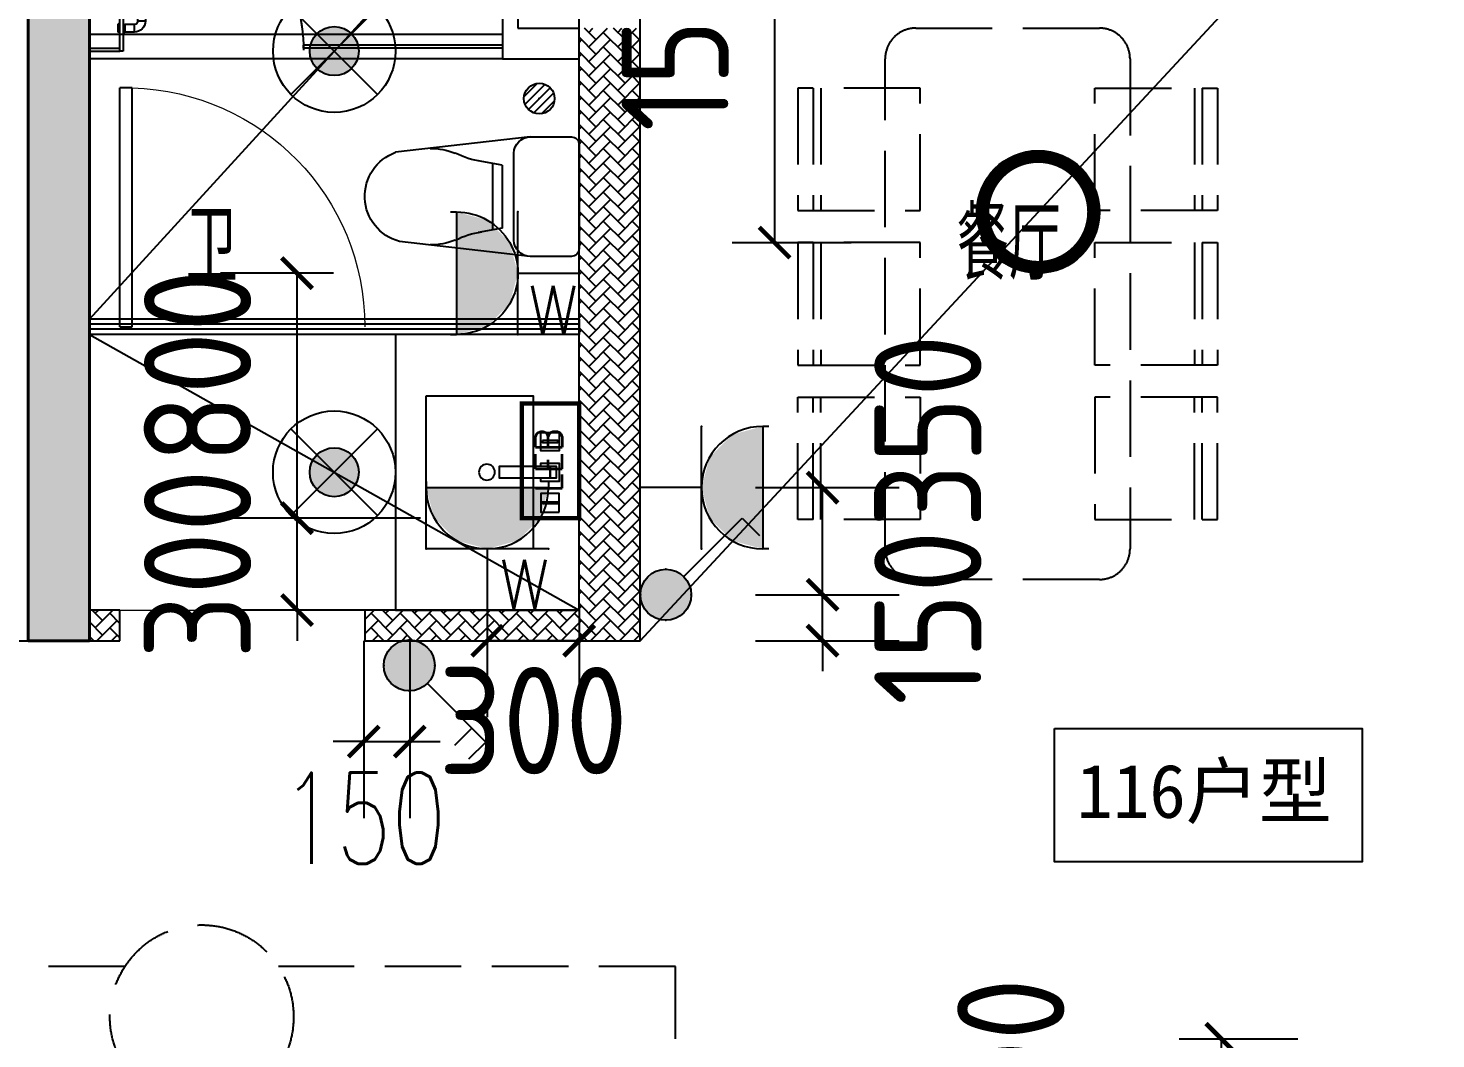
# Model space of a CAD drawing. Extents: x 3753737 to 4713801, y -857380 to 24339.
# Drawn here: x 4213713 to 4218312, y -704423 to -701123 of the extents above; entities that cross this region are included whole.
import ezdxf
from ezdxf.enums import TextEntityAlignment as Align

# ---------------------------------------------------------------- set-up
doc = ezdxf.new("R2010")
doc.units = 0
doc.header["$LTSCALE"] = 1000
doc.header["$MEASUREMENT"] = 0
doc.linetypes.add('A户型$0$DASH', pattern=[0.35, 0.25, -0.1])
doc.linetypes.add('DASH', pattern=[0.35, 0.25, -0.1])
doc.layers.get('0').update_dxf_attribs({"linetype": 'CONTINUOUS'})
doc.layers.get('Defpoints').update_dxf_attribs({"linetype": 'CONTINUOUS'})
for name, color, linetype in [('!!电气', 1, 'CONTINUOUS'), ('5fur', 175, 'CONTINUOUS'), ('CURTWALL', 4, 'CONTINUOUS'), ('EQUIP-插座', 3, 'CONTINUOUS'), ('EQUIP-照明', 3, 'CONTINUOUS'), ('IP-bath&kitchen-JOHNSON', 4, 'CONTINUOUS'), ('LVTRY', 252, 'CONTINUOUS'), ('P-bath&kitchen-JOHNSON', 4, 'CONTINUOUS'), ('TEL_TEXT', 7, 'CONTINUOUS'), ('WALL', 252, 'CONTINUOUS'), ('保温', 6, 'CONTINUOUS')]:
    doc.layers.add(name, color=color, linetype=linetype)
for name, color, linetype, lineweight in [('COLUMN', 252, 'CONTINUOUS', 40), ('EQUIP-消防', 3, 'CONTINUOUS', 20), ('PUB_HATCH', 8, 'CONTINUOUS', 9), ('PUB_TEXT', 7, 'CONTINUOUS', 20), ('WINDOW', 146, 'CONTINUOUS', 20)]:
    doc.layers.add(name, color=color, linetype=linetype, lineweight=lineweight)
doc.styles.add('_TCH_DIM_T3', font='SIMPLEX.shx', dxfattribs={"width": 0.705882, "bigfont": 'GBCBIG.shx'})
doc.styles.add('_TEL_DIM', font='SIMPLEX', dxfattribs={"width": 0.8, "height": 3.5, "bigfont": 'HZTXT'})
doc.styles.get("Standard").update_dxf_attribs({"font": 'gbenor.shx', "bigfont": 'gbcbig.shx'})
doc.styles.add('黑体', font='simhei.ttf')
doc.dimstyles.new('_TCH_ARCH&&100', dxfattribs={"dimtxt": 297.5, "dimasz": 100, "dimexe": 250, "dimexo": 300, "dimgap": 100, "dimtad": 1, "dimdec": 0, "dimzin": 0, "dimdsep": 46, "dimtxsty": '_TCH_DIM_T3', "dimblk": 'ARCHTICK', "dimcen": 0.09, "dimclrt": 7, "dimazin": 2, "dimtfac": 1, "dimtdec": 0, "dimtix": 1, "dimtmove": 2, "dimatfit": 3, "dimfxl": 1, "dimtolj": 1, "dimtzin": 0, "dimarcsym": 0})
doc.dimstyles.get("Standard").update_dxf_attribs({"dimscale": 100, "dimtxt": 3.5, "dimasz": 1, "dimexe": 2.5, "dimexo": 3, "dimgap": 1.5, "dimtad": 1, "dimdec": 0, "dimzin": 0, "dimdsep": 46, "dimtxsty": 'Standard', "dimblk": 'ARCHTICK', "dimcen": 0.09, "dimadec": 0, "dimazin": 0, "dimtfac": 1, "dimtdec": 0, "dimtix": 1, "dimtmove": 2, "dimatfit": 3, "dimfxl": 1, "dimtolj": 1, "dimtzin": 0, "dimarcsym": 0})
pattern_1 = [(45, (0, 0), (0, 47.4157523), [100.584, -33.528]), (135, (23.708, 23.708), (3e-15, 47.4157523), [100.584, -33.528])]

# ---------------------------------------------------------------- blocks, each defined once
blk = doc.blocks.new('$lvtry$00000171')
for p, q in [((-74.2, 10.6), (-10.6, 74.2)), ((-69.8, -27.4), (27.4, 69.8)), ((-53, -53), (53, 53)), ((-27.4, -69.8), (69.8, 27.4)), ((10.6, -74.2), (74.2, -10.6))]:
    blk.add_line(p, q)
blk.add_circle((0, 0), 75)
blk.add_point((0, 0))
blk = doc.blocks.new('DSGDFGF')
blk.add_hatch(color=252).paths.add_polyline_path([(677792.1, 343575.9), (677790.9, 343578.7), (677782.6, 343575.2), (677783.8, 343572.5)])
at = {"color": 252}
for p, q in [((677781, 343575.1), (677792.8, 343580)), ((677781.6, 343574.8), (677782.2, 343575)), ((677781.8, 343558.8), (677784, 343558.3)), ((677784, 343558.3), (677781.8, 343558.3)), ((677792.6, 343568.1), (677782.1, 343568.1)), ((677792.6, 343566.8), (677782.1, 343566.8)), ((677782.2, 343575), (677783.5, 343571.8)), ((677782.3, 343566.8), (677782.3, 343547.2)), ((677783.5, 343571.8), (677792.7, 343575.6)), ((677787.3, 343577.7), (677787.3, 343538.6)), ((677792.9, 343558.9), (677790.7, 343558.4)), ((677790.7, 343558.4), (677792.9, 343558.4)), ((677791.4, 343578.9), (677793.1, 343579.6)), ((677791.4, 343578.9), (677792.7, 343575.6)), ((677792.3, 343566.8), (677792.3, 343545.4)), ((676457.7, 342790), (676387, 342860.7)), ((676468.9, 342807.1), (676404.1, 342871.9)), ((676471.8, 342832.4), (676429.4, 342874.8)), ((677752.3, 342860.3), (677792.3, 342860.3)), ((677752.3, 342080.3), (677752.3, 342860.3)), ((677792.3, 342080.3), (677792.3, 342860.3)), ((676415.3, 342775.8), (676372.8, 342818.3)), ((676440.6, 342778.8), (676375.8, 342843.6)), ((676292.3, 342675.2), (676292.3, 342335.2)), ((676451.7, 342700.2), (676317.3, 342700.2)), ((676451.7, 342700.2), (676891.6, 342650.1)), ((676505, 342363.4), (676505, 342646.9)), ((676543.6, 342608.4), (676622.4, 342622)), ((676543.6, 342608.4), (676543.6, 342402)), ((676575.6, 342613.9), (676575.6, 342396.5)), ((676543.6, 342402), (676622.4, 342388.4)), ((676451.7, 342310.2), (676879.4, 342358.9)), ((676317.3, 342310.2), (676451.7, 342310.2)), ((677792.3, 342080.3), (677752.3, 342080.3))]:
    blk.add_line(p, q, dxfattribs=at)
for points in [[(676792.3, 341855.3), (676442.3, 341855.3), (676442.3, 341355.6), (676792.3, 341355.6)], [(676357.2, 341735.5), (676357.2, 341675.5), (676417.2, 341675.5), (676417.2, 341735.5)], [(676412.2, 341708.5), (676412.2, 341702.5), (676362.2, 341702.5), (676362.2, 341708.5)], [(676387.2, 341585.5), (676387.2, 341625.5), (676367.2, 341625.5), (676367.2, 341585.5)], [(676387.2, 341625.5), (676387.2, 341585.5), (676552.2, 341585.5), (676552.2, 341625.5)], [(676357.2, 341475.5), (676357.2, 341535.5), (676417.2, 341535.5), (676417.2, 341475.5)], [(676412.2, 341502.5), (676412.2, 341508.5), (676362.2, 341508.5), (676362.2, 341502.5)]]:
    blk.add_lwpolyline(points, close=True, dxfattribs=at)
blk.add_lwpolyline([(676417.2, 341625.5), (676417.2, 341635.5), (676357.2, 341635.5), (676357.2, 341575.5), (676417.2, 341575.5), (676417.2, 341585.5)], dxfattribs=at)
blk.add_circle((676593.5, 341605.5), 26, dxfattribs=at)
for centre, radius, start, end in [((677793.5, 343561.9), 13.5, 155.1524, 208.9779), ((677800.8, 343573.5), 20.5, 177.9915, 196.9003), ((677781.4, 343574.2), 1, 111.5266, 175.7652), ((677800.9, 343573.5), 19.5, 177.4658, 196.2484), ((677781.9, 343574.4), 0.5, 112.733, 178.0542), ((677796, 343562.2), 14.6, 161.8973, 193.7147), ((677782.1, 343555.6), 0.5, 208.9779, 24.2283), ((677791.2, 343559.6), 9.42, 188.0154, 204.2283), ((677781.4, 343560.5), 11.7, 335.4186, 349.5177), ((677792.5, 343555.5), 0.5, 155.4186, 330.1502), ((677816.4, 343571), 24, 160.7609, 187.0487), ((677781, 343562.3), 12.4, 343.9451, 21.3478), ((677793.2, 343578.9), 1.17, 340.0401, 112.533), ((677781.3, 343561.9), 13.4, 330.1502, 25.0815), ((677793.2, 343579.1), 0.5, 340.7609, 112.533), ((677813.7, 343571.4), 20.6, 160.0401, 190.8473), ((676317.3, 342675.2), 25, 90, 180), ((676451.7, 342646.9), 53.3, 0, 90), ((676566.3, 342910.4), 293.8, 278.5172, 296.4631), ((676779.2, 342438.8), 224.1, 90, 111.4798), ((676839.7, 342506.4), 152.8, 285.0773, 70.1181), ((676451.7, 342363.4), 53.3, 270, 0), ((676566.3, 342100), 293.8, 63.5369, 81.4828), ((676779.2, 342571.5), 224.1, 248.5202, 270), ((676317.3, 342335.2), 25, 180, 270)]:
    blk.add_arc(centre, radius, start, end, dxfattribs=at)
at = {"color": 252, "lineweight": 13}
blk.add_arc((677772.3, 342080.3), 780, 91.4693, 180, dxfattribs=at)
at = {"color": 252, "extrusion": (0, 0, -1)}
blk.add_ellipse((676422.3, 342825.3), major_axis=(-35.4, 35.4), ratio=1, start_param=5.497787, end_param=11.780972, dxfattribs=at)
at = {"color": 252}
blk.add_open_spline([(677782.3, 343547.2), (677783.2, 343546.4), (677785, 343544.8), (677788.2, 343548.5), (677790.8, 343546.6), (677792.3, 343545.4)], degree=3, knots=[0, 0, 0, 0, 3.066329, 6.218313, 11.124135, 11.124135, 11.124135, 11.124135], dxfattribs=at)
blk.add_point((676422.3, 342825.3), dxfattribs=at)
at = {"layer": 'CURTWALL', "color": 252}
for p, q in [((676292.3, 342105.3), (677892.3, 342105.3)), ((676292.3, 342105.3), (676292.3, 342055.3)), ((676292.3, 342088.7), (677892.3, 342088.7)), ((677892.3, 342105.3), (677892.3, 342055.3)), ((676292.3, 342072), (677892.3, 342072)), ((676292.3, 342055.3), (677892.3, 342055.3))]:
    blk.add_line(p, q, dxfattribs=at)
at = {"layer": 'IP-bath&kitchen-JOHNSON', "color": 252}
for p, q in [((676492.3, 343855.3), (676492.3, 343055)), ((676542.3, 343855.3), (676542.3, 342955)), ((676755.5, 343548.5), (676817.3, 343638)), ((676542.3, 343553.9), (676542.4, 343406.7)), ((676715.9, 343490.9), (676591.6, 343490.9)), ((676715.9, 343469.9), (676591.6, 343469.9)), ((676803.7, 343480.3), (676967, 343480.3)), ((676755.5, 343412.1), (676817.3, 343322.7)), ((676492.3, 343055), (676292.3, 343055)), ((676542.3, 343035), (677892.3, 343035)), ((676542.3, 343000), (677192.3, 343000)), ((677192.3, 342990), (677192.3, 343000)), ((676542.3, 342955), (676292.3, 342955)), ((676542.3, 342990), (677192.3, 342990)), ((676542.3, 342955), (677892.3, 342955)), ((677892.3, 342990), (677792.3, 342990)), ((677792.3, 342980), (677792.3, 342990)), ((677892.3, 342980), (677792.3, 342980))]:
    blk.add_line(p, q, dxfattribs=at)
blk.add_lwpolyline([(676542.3, 343553.9), (676558.1, 343553.9), (676558.1, 343406.7), (676542.4, 343406.7)], dxfattribs=at)
for points in [[(676573, 343506.6, 0.364142), (676558.1, 343518.1, 0.020495)], [(676591.6, 343490.9, -0.21439), (676573, 343506.6, -7.649644)], [(676591.8, 343469.9, 0.214893), (676573, 343454, 7.649644)], [(676573, 343454, -0.364142), (676558.1, 343442.6, -0.020495)]]:
    blk.add_lwpolyline(points, format="xyb", dxfattribs=at)
blk.add_arc((676715.9, 343480.4), 10.5, 270.0085, 90.0085, dxfattribs=at)
for centre, major_axis, ratio, start_param, end_param in [((676723.6, 343480.4), (0, 53.6), 0.987577, 1.76809, 7.656688), ((676721.1, 343480.4), (0, -51), 0.990052, -1.36297, 4.504563), ((676720.1, 343480.4), (0, -26.8), 0.994812, -1.167677, 4.309269), ((676707.1, 343492.9), (-1.43, 0), 0.85, 4.712389, 10.995574), ((676707.1, 343467.9), (-1.43, 0), 0.85, -1.570796, 4.712389), ((676731.5, 343492.9), (-1.43, 0), 0.85, 4.712389, 10.995574), ((676731.5, 343467.9), (-1.43, 0), 0.85, 4.712389, 10.995574)]:
    blk.add_ellipse(centre, major_axis=major_axis, ratio=ratio, start_param=start_param, end_param=end_param, dxfattribs=at)
at = {"layer": 'LVTRY', "color": 252}
for p, q in [((676292.3, 341155.3), (676292.3, 342055.3)), ((676292.3, 342055.3), (676892.3, 342055.3)), ((676892.3, 342055.3), (676892.3, 341155.3)), ((676892.3, 341155.3), (676292.3, 341155.3))]:
    blk.add_line(p, q, dxfattribs=at)
at = {"layer": 'P-bath&kitchen-JOHNSON', "color": 252}
for p, q in [((677792.3, 343566.8), (677782.3, 343566.8)), ((677782.3, 343566.8), (677782.3, 342980)), ((677792.3, 342980), (677792.3, 343566.8)), ((677745, 343529.5), (677745, 343504.1)), ((677776.6, 343529.5), (677745, 343529.5)), ((677776.6, 343504.1), (677745, 343504.1)), ((677782.2, 343542.4), (677788.6, 343542.4)), ((677782.2, 343512.4), (677782.2, 343542.4)), ((677782.2, 343512.4), (677788.6, 343512.4)), ((677785.1, 343542.4), (677787.4, 343540.1)), ((677785.1, 343523.3), (677785.1, 343542.4)), ((677785.1, 343531.5), (677785.1, 343512.4)), ((677785.1, 343512.4), (677787.4, 343514.7)), ((677787.4, 343524.9), (677787.4, 343540.1)), ((677787.4, 343524.9), (677787.4, 343514.7)), ((677788.6, 343542.4), (677790.3, 343540.6)), ((677788.6, 343540.1), (677788.6, 343542.4)), ((677788.6, 343514.7), (677788.6, 343512.4)), ((677788.6, 343512.4), (677790.3, 343514.1)), ((677790.3, 343540.1), (677790.3, 343540.6)), ((677790.3, 343514.7), (677790.3, 343514.1)), ((677798.5, 343529.5), (677853.2, 343529.5)), ((677798.5, 343504.1), (677853.2, 343504.1)), ((677803.9, 343542.4), (677806.8, 343542.4)), ((677803.9, 343542.4), (677803.9, 343512.4)), ((677803.9, 343512.4), (677806.8, 343512.4)), ((677806.8, 343542.4), (677809.1, 343540.1)), ((677806.8, 343542.4), (677806.8, 343524.9)), ((677806.8, 343512.4), (677806.8, 343529.8)), ((677806.8, 343512.4), (677809.1, 343514.7)), ((677809.1, 343514.7), (677809.1, 343540.1)), ((677830.2, 343504.1), (677830.2, 343529.5)), ((677709.2, 343493.7), (677709.2, 343078.1)), ((677709.2, 343493.7), (677734.6, 343493.7)), ((677734.6, 343493.7), (677734.6, 343078.1)), ((677709.2, 343078.1), (677734.6, 343078.1)), ((677744.9, 343042.3), (677744.9, 343067.7)), ((677744.9, 343067.7), (677776.6, 343067.7)), ((677778.9, 343070), (677776.6, 343067.7)), ((677776.6, 343067.7), (677776.6, 343042.3)), ((677778.9, 343070), (677778.9, 343040)), ((677781.8, 343070), (677778.9, 343070)), ((677781.8, 343070), (677781.8, 343040)), ((677793.3, 343070), (677796.2, 343070)), ((677793.3, 343040), (677793.3, 343070)), ((677796.2, 343040), (677796.2, 343070)), ((677796.2, 343070), (677797.9, 343068.3)), ((677797.9, 343041.8), (677797.9, 343068.3)), ((677744.9, 343042.3), (677776.6, 343042.3)), ((677778.9, 343040), (677776.6, 343042.3)), ((677781.8, 343040), (677778.9, 343040)), ((677793.3, 343040), (677796.2, 343040)), ((677782.3, 342980), (677792.3, 342980))]:
    blk.add_line(p, q, dxfattribs=at)
at = {"layer": 'P-bath&kitchen-JOHNSON', "color": 252, "linetype": 'DASH'}
blk.add_arc((677778.5, 342977.6), 586.2, 89.7967, 179.3922, dxfattribs=at)
at = {"layer": 'P-bath&kitchen-JOHNSON', "color": 252}
blk.add_arc((677844.7, 343516.8), 15.3, 304.053, 55.9616, dxfattribs=at)
for centre, major_axis, start_param, end_param in [((677745, 343493.7), (0, 10.4), 0, 1.570796), ((677744.9, 343078.1), (0, 35.7), 1.570796, 3.141593), ((677744.9, 343078.1), (0, 10.4), 1.570796, 3.141593)]:
    blk.add_ellipse(centre, major_axis=major_axis, ratio=1, start_param=start_param, end_param=end_param, dxfattribs=at)
at = {"layer": 'LVTRY', "color": 252, "xscale": -0.6666666667107826, "yscale": 0.6666666667107826}
blk.add_blockref('$lvtry$00000171', (676672.3, 343725.3), dxfattribs=at)
blk = doc.blocks.new('GFDGFSDFGD')
at = {"layer": 'PUB_HATCH'}
blk.add_hatch(color=256, dxfattribs=at).paths.add_polyline_path([(425766.6, 373023.7), (425216.6, 373023.7), (425216.6, 370023.7), (425416.6, 370023.7), (425416.6, 372823.7), (425766.6, 372823.7)])
at = {"layer": 'COLUMN', "color": 252}
for p, q in [((425216.6, 373023.7), (425216.6, 370023.7)), ((425416.6, 370023.7), (425416.6, 372823.7)), ((425216.6, 370023.7), (425416.6, 370023.7))]:
    blk.add_line(p, q, dxfattribs=at)
blk = doc.blocks.new('GDFGDGRD')
at = {"layer": '保温', "linetype": 'ByBlock', "ltscale": 10}
h = blk.add_hatch(dxfattribs=at)
h.set_pattern_fill('AR-HBONE', color=251, scale=55)
h.set_pattern_definition(pattern_1)
h.paths.add_polyline_path([(427216.6, 370023.7), (427216.6, 372023.7), (427016.6, 372023.7), (427016.6, 370023.7)])
h = blk.add_hatch(dxfattribs=at)
h.set_pattern_fill('AR-HBONE', color=251, scale=55)
h.set_pattern_definition(pattern_1)
h.paths.add_polyline_path([(425516.6, 370023.7), (425516.6, 370123.7), (425416.6, 370123.7), (425416.6, 370023.7)])
h = blk.add_hatch(dxfattribs=at)
h.set_pattern_fill('AR-HBONE', color=251, scale=55)
h.set_pattern_definition(pattern_1)
h.paths.add_polyline_path([(427016.6, 370023.7), (427016.6, 370123.7), (426316.6, 370123.7), (426316.6, 370023.7)])
blk = doc.blocks.new('FGDGDGRDGRRD')
at = {"layer": '5fur', "color": 252, "linetype": 'A户型$0$DASH'}
for p, q in [((426834.8, 369758.3), (427434.8, 369758.3)), ((426834.8, 369758.3), (427434.8, 369758.3)), ((426734.8, 368058.3), (426734.8, 369658.3)), ((426734.8, 368058.3), (426734.8, 369658.3)), ((427534.8, 369658.3), (427534.8, 368058.3)), ((427534.8, 369658.3), (427534.8, 368058.3)), ((426849.6, 369562.7), (426449.6, 369562.7)), ((426449.6, 369562.7), (426449.6, 369162.7)), ((426849.6, 369562.7), (426449.6, 369562.7)), ((426449.6, 369562.7), (426449.6, 369162.7)), ((426499.6, 369562.7), (426499.6, 369162.7)), ((426499.6, 369562.7), (426499.6, 369162.7)), ((426524.6, 369562.7), (426524.6, 369162.7)), ((426524.6, 369562.7), (426524.6, 369162.7)), ((426849.6, 369162.7), (426849.6, 369562.7)), ((426849.6, 369162.7), (426849.6, 369562.7)), ((427420, 369162.7), (427420, 369562.7)), ((427420, 369562.7), (427820, 369562.7)), ((427420, 369162.7), (427420, 369562.7)), ((427420, 369562.7), (427820, 369562.7)), ((427745, 369562.7), (427745, 369162.7)), ((427745, 369562.7), (427745, 369162.7)), ((427770, 369562.7), (427770, 369162.7)), ((427770, 369562.7), (427770, 369162.7)), ((427820, 369562.7), (427820, 369162.7)), ((427820, 369562.7), (427820, 369162.7)), ((426449.6, 369162.7), (426849.6, 369162.7)), ((426449.6, 369162.7), (426849.6, 369162.7)), ((427820, 369162.7), (427420, 369162.7)), ((427820, 369162.7), (427420, 369162.7)), ((426849.6, 369058.3), (426449.6, 369058.3)), ((426449.6, 369058.3), (426449.6, 368658.3)), ((426849.6, 369058.3), (426449.6, 369058.3)), ((426449.6, 369058.3), (426449.6, 368658.3)), ((426499.6, 369058.3), (426499.6, 368658.3)), ((426499.6, 369058.3), (426499.6, 368658.3)), ((426524.6, 369058.3), (426524.6, 368658.3)), ((426524.6, 369058.3), (426524.6, 368658.3)), ((426849.6, 368658.3), (426849.6, 369058.3)), ((426849.6, 368658.3), (426849.6, 369058.3)), ((427420, 368658.3), (427420, 369058.3)), ((427420, 369058.3), (427820, 369058.3)), ((427420, 368658.3), (427420, 369058.3)), ((427420, 369058.3), (427820, 369058.3)), ((427745, 369058.3), (427745, 368658.3)), ((427745, 369058.3), (427745, 368658.3)), ((427770, 369058.3), (427770, 368658.3)), ((427770, 369058.3), (427770, 368658.3)), ((427820, 369058.3), (427820, 368658.3)), ((427820, 369058.3), (427820, 368658.3)), ((426449.6, 368658.3), (426849.6, 368658.3)), ((426449.6, 368658.3), (426849.6, 368658.3)), ((427820, 368658.3), (427420, 368658.3)), ((427820, 368658.3), (427420, 368658.3)), ((426449.6, 368153.8), (426449.6, 368553.8)), ((426449.6, 368553.8), (426849.6, 368553.8)), ((426449.6, 368153.8), (426449.6, 368553.8)), ((426449.6, 368553.8), (426849.6, 368553.8)), ((426499.6, 368153.8), (426499.6, 368553.8)), ((426499.6, 368153.8), (426499.6, 368553.8)), ((426524.6, 368153.8), (426524.6, 368553.8)), ((426524.6, 368153.8), (426524.6, 368553.8)), ((426849.6, 368553.8), (426849.6, 368153.8)), ((426849.6, 368553.8), (426849.6, 368153.8)), ((427420, 368553.8), (427420, 368153.8)), ((427820, 368553.8), (427420, 368553.8)), ((427420, 368553.8), (427420, 368153.8)), ((427820, 368553.8), (427420, 368553.8)), ((427745, 368153.8), (427745, 368553.8)), ((427745, 368153.8), (427745, 368553.8)), ((427770, 368153.8), (427770, 368553.8)), ((427770, 368153.8), (427770, 368553.8)), ((427820, 368153.8), (427820, 368553.8)), ((427820, 368153.8), (427820, 368553.8)), ((426849.6, 368153.8), (426449.6, 368153.8)), ((426849.6, 368153.8), (426449.6, 368153.8)), ((427420, 368153.8), (427820, 368153.8)), ((427420, 368153.8), (427820, 368153.8)), ((427434.8, 367958.3), (426834.8, 367958.3)), ((427434.8, 367958.3), (426834.8, 367958.3)), ((424251.3, 366694.8), (423434.8, 366694.8)), ((426049.7, 366694.8), (424752.7, 366694.8)), ((426049.7, 366458.3), (426049.7, 366694.8))]:
    blk.add_line(p, q, dxfattribs=at)
blk.add_circle((424502, 366530.1), 300, dxfattribs=at)
for centre, start, end in [((426834.8, 369658.3), 90, 180), ((426834.8, 369658.3), 90, 180), ((427434.8, 369658.3), 0, 90), ((427434.8, 369658.3), 0, 90), ((426834.8, 368058.3), 180, 270), ((426834.8, 368058.3), 180, 270), ((427434.8, 368058.3), 270, 0), ((427434.8, 368058.3), 270, 0)]:
    blk.add_arc(centre, 100, start, end, dxfattribs=at)
blk = doc.blocks.new('A$C1C403CBE')
at = {"color": 252}
blk.add_lwpolyline([(7952.9, 5913.6), (8958.9, 5913.6), (8958.9, 5477.6), (7952.9, 5477.6)], close=True, dxfattribs=at)
at = {"layer": 'WALL', "color": 252}
for p, q in [((4800, 6300), (4800, 9000)), ((6400, 6300), (6400, 9000)), ((6600, 6200), (6600, 9000)), ((4900, 6300), (4800, 6300)), ((4900, 6200), (4900, 6300)), ((6400, 6300), (5700, 6300)), ((5700, 6300), (5700, 6200)), ((4550, 6200), (4700, 6200)), ((4700, 6200), (4900, 6200)), ((5700, 6200), (6600, 6200))]:
    blk.add_line(p, q, dxfattribs=at)
at = {"layer": 'WINDOW', "color": 252, "linetype": 'DASH'}
for p, q in [((4900, 6300), (4900, 6200)), ((5700, 6200), (5700, 6300))]:
    blk.add_line(p, q, dxfattribs=at)
at = {"layer": 'WINDOW', "color": 252}
blk.add_line((4900, 6300, 800), (5700, 6300, 800), dxfattribs=at)
at = {"color": 252}
for name in ['GFDGFSDFGD', 'GDFGDGRD']:
    blk.add_blockref(name, (-420616.6, -363823.7), dxfattribs=at)
blk.add_blockref('FGDGDGRDGRRD', (-419334.8, -361558.3))
at = {"color": 252, "xscale": -1}
blk.add_blockref('DSGDFGF', (682692.3, -334855.3), dxfattribs=at)
at = {"color": 252, "style": '黑体'}
blk.add_text('116户型', height=175, dxfattribs=at).set_placement((8025, 5621.5))
at = {"layer": 'PUB_TEXT', "color": 252}
for s, height, p in [('餐厅', 236.31, (7633.5, 7377.8)), ('卫', 236.3, (5114.9, 7368.8))]:
    blk.add_text(s, height=height, dxfattribs=at).set_placement(p)
blk = doc.blocks.new('$equip$00001149')
for p, q in [((-0.354, 0.354), (0.354, -0.354)), ((0.354, 0.354), (-0.354, -0.354))]:
    blk.add_line(p, q)
for radius in [0.5, 0.2]:
    blk.add_circle((0, 0), radius)
for points in [[(-0.1, 0.173), (0.1, 0.173), (-0.173, 0.1), (0.173, 0.1)], [(0, 0.2), (0, 0.2), (-0.1, 0.173), (0.1, 0.173)], [(-0.173, 0.1), (0.173, 0.1), (-0.2, 0), (0.2, 0)], [(-0.173, -0.1), (0.173, -0.1), (-0.2, 0), (0.2, 0)], [(-0.1, -0.173), (0.1, -0.173), (-0.173, -0.1), (0.173, -0.1)], [(0, -0.2), (0, -0.2), (-0.1, -0.173), (0.1, -0.173)]]:
    blk.add_solid(points)
at = {"flags": 9}
blk.add_attdef('A', (0, 0), '', height=0.00002, dxfattribs=at)
blk = doc.blocks.new('$equip$00001150')
at = {"const_width": 0.1}
blk.add_lwpolyline([(-0.45, 0, 1), (0.45, 0, 1)], format="xyb", close=True, dxfattribs=at)
blk.add_circle((0, 0), 0.5)
at = {"flags": 9}
blk.add_attdef('A', (0, 0), '', height=0.00002, dxfattribs=at)
blk = doc.blocks.new('_ArchTick')
at = {"color": 0, "linetype": 'ByBlock', "const_width": 0.15}
blk.add_lwpolyline([(-0.5, -0.5), (0.5, 0.5)], dxfattribs=at)
blk = doc.blocks.new('*D193')
at = {"layer": '!!电气', "color": 0, "lineweight": -2, "transparency": 16777216}
for p, q in [((4213413.5, -701522.9), (4212991.6, -701522.9)), ((4213241.6, -703022.9), (4213241.6, -701522.9)), ((4213413.5, -703022.9), (4212991.6, -703022.9))]:
    blk.add_line(p, q, dxfattribs=at)
at = {"layer": 'Defpoints', "color": 0, "transparency": 16777216}
for p in [(4213241.6, -701522.9), (4213713.5, -701522.9), (4213713.5, -703022.9)]:
    blk.add_point(p, dxfattribs=at)
at = {"layer": '!!电气', "color": 0, "lineweight": -2, "transparency": 16777216, "xscale": 100, "yscale": 100, "zscale": 100}
for p, rotation in [((4213241.6, -701522.9), 90), ((4213241.6, -703022.9), 270)]:
    blk.add_blockref('_ArchTick', p, dxfattribs=dict(at, rotation=rotation))
at = {"layer": '!!电气', "color": 0, "transparency": 16777216, "insert": (4212916.6, -702272.9), "char_height": 350, "attachment_point": 5, "rotation": 90}
blk.add_mtext('\\A1;1500', dxfattribs=at)
blk = doc.blocks.new('$equip$00001764')
for p, q in [((-0.5, 1.05), (-0.5, 1)), ((0.5, 1.05), (0.5, 1)), ((-0.5, 1), (0.5, 1)), ((0.5, 0.5), (-0.5, 0.5)), ((0, 0.5), (0, 0))]:
    blk.add_line(p, q)
blk.add_arc((0, 1), 0.5, 180, 0)
for p in [(-0.5, 0.5), (0.5, 0.5), (0, 0)]:
    blk.add_point(p)
for points in [[(0.433, 0.75), (-0.433, 0.75), (0.5, 1), (-0.5, 1)], [(0.25, 0.567), (-0.25, 0.567), (0.433, 0.75), (-0.433, 0.75)], [(0, 0.5), (0, 0.5), (0.25, 0.567), (-0.25, 0.567)]]:
    blk.add_solid(points)
at = {"color": 7, "style": '_TEL_DIM'}
blk.add_attdef('$TEXT$', text='', height=0.4, dxfattribs=at).set_placement((0.303, 0.211), align=Align.MIDDLE_CENTER)
at = {"color": 7, "style": '_TEL_DIM', "flags": 1}
blk.add_attdef('A', text='', height=0.00002, dxfattribs=at).set_placement((0, 0), align=Align.MIDDLE_CENTER)
blk = doc.blocks.new('*D194')
at = {"layer": '!!电气', "color": 0, "lineweight": -2, "transparency": 16777216}
for p, q in [((4215213.4, -702999.9), (4215213.4, -703372.9)), ((4215513.4, -702999.9), (4215513.4, -703372.9)), ((4215513.4, -703122.9), (4215213.4, -703122.9))]:
    blk.add_line(p, q, dxfattribs=at)
at = {"layer": 'Defpoints', "color": 0, "transparency": 16777216}
for p in [(4215213.4, -702699.9), (4215513.4, -702699.9), (4215213.4, -703122.9)]:
    blk.add_point(p, dxfattribs=at)
at = {"layer": '!!电气', "color": 0, "lineweight": -2, "transparency": 16777216, "xscale": 100, "yscale": 100, "zscale": 100, "rotation": 180}
blk.add_blockref('_ArchTick', (4215213.4, -703122.9), dxfattribs=at)
at = {"layer": '!!电气', "color": 0, "lineweight": -2, "transparency": 16777216, "xscale": 100, "yscale": 100, "zscale": 100}
blk.add_blockref('_ArchTick', (4215513.4, -703122.9), dxfattribs=at)
at = {"layer": '!!电气', "color": 0, "transparency": 16777216, "insert": (4215363.4, -703383.8), "char_height": 350, "attachment_point": 5}
blk.add_mtext('\\A1;300', dxfattribs=at)
blk = doc.blocks.new('$equip$00002389')
for p, q in [((-0.65, 0.65), (-0.65, 0)), ((0.65, 0.65), (-0.65, 0.65)), ((0.65, 0), (0.65, 0.65)), ((-0.65, 0), (0.65, 0))]:
    blk.add_line(p, q)
at = {"const_width": 0.05}
blk.add_lwpolyline([(-0.65, 0.65), (0.65, 0.65), (0.65, 0), (-0.65, 0), (-0.65, 0.65), (0.65, 0.65)], dxfattribs=at)
for p in [(0, 0.65), (-0.65, 0.325), (0.65, 0.325), (0, 0)]:
    blk.add_point(p)
at = {"color": 7, "style": '_TEL_DIM'}
blk.add_attdef('$TEXT$', text='', height=0.3, dxfattribs=at).set_placement((0.006, 0.343), align=Align.MIDDLE_CENTER)
at = {"color": 7, "style": '_TEL_DIM', "flags": 1}
blk.add_attdef('A', text='', height=0.00002, dxfattribs=at).set_placement((0, 0), align=Align.MIDDLE_CENTER)
blk = doc.blocks.new('*D195')
at = {"layer": '!!电气', "color": 0, "lineweight": -2, "transparency": 16777216}
for p, q in [((4214592, -702722.9), (4214592, -702622.9)), ((4214995.5, -702722.9), (4214342, -702722.9)), ((4214592, -703022.9), (4214592, -702722.9)), ((4214995.5, -703022.9), (4214342, -703022.9)), ((4214592, -703022.9), (4214592, -703122.9))]:
    blk.add_line(p, q, dxfattribs=at)
at = {"layer": 'Defpoints', "color": 0, "transparency": 16777216}
for p in [(4214592, -702722.9), (4215295.5, -702722.9), (4215295.5, -703022.9)]:
    blk.add_point(p, dxfattribs=at)
at = {"layer": '!!电气', "color": 0, "lineweight": -2, "transparency": 16777216, "xscale": 100, "yscale": 100, "zscale": 100}
for p, rotation in [((4214592, -702722.9), 270), ((4214592, -703022.9), 90)]:
    blk.add_blockref('_ArchTick', p, dxfattribs=dict(at, rotation=rotation))
at = {"layer": '!!电气', "color": 0, "transparency": 16777216, "insert": (4214267, -702872.9), "char_height": 350, "attachment_point": 5, "rotation": 90}
blk.add_mtext('\\A1;300', dxfattribs=at)
blk = doc.blocks.new('$equip$00001963')
for p, q in [((0.147, 0.356), (0.625, 0.833)), ((0.625, 0.833), (0.766, 0.692)), ((0.512, 0.72), (0.653, 0.579))]:
    blk.add_line(p, q)
blk.add_circle((0, 0.208), 0.208)
for p in [(0, 0.417), (-0.208, 0.208), (0.208, 0.208), (0, 0)]:
    blk.add_point(p)
for points in [[(-0.104, 0.389), (0.104, 0.389), (-0.18, 0.313), (0.18, 0.313)], [(0, 0.417), (0, 0.417), (-0.104, 0.389), (0.104, 0.389)], [(-0.18, 0.313), (0.18, 0.313), (-0.208, 0.208), (0.208, 0.208)], [(-0.18, 0.104), (0.18, 0.104), (-0.208, 0.208), (0.208, 0.208)], [(-0.104, 0.028), (0.104, 0.028), (-0.18, 0.104), (0.18, 0.104)], [(0, 0), (0, 0), (-0.104, 0.028), (0.104, 0.028)]]:
    blk.add_solid(points)
at = {"layer": 'TEL_TEXT', "style": '_TEL_DIM', "flags": 1}
blk.add_attdef('A', text='', height=0.00002, dxfattribs=at).set_placement((0, 0), align=Align.MIDDLE_CENTER)
blk = doc.blocks.new('*D203')
at = {"layer": '!!电气', "color": 0, "lineweight": -2, "transparency": 16777216}
for p, q in [((4217473.9, -704422.9), (4217861.8, -704422.9)), ((4217611.8, -704722.9), (4217611.8, -704422.9)), ((4217473.9, -704722.9), (4217861.8, -704722.9))]:
    blk.add_line(p, q, dxfattribs=at)
at = {"layer": 'Defpoints', "color": 0, "transparency": 16777216}
for p in [(4217173.9, -704422.9), (4217611.8, -704422.9), (4217173.9, -704722.9)]:
    blk.add_point(p, dxfattribs=at)
at = {"layer": '!!电气', "color": 0, "lineweight": -2, "transparency": 16777216, "xscale": 100, "yscale": 100, "zscale": 100}
for p, rotation in [((4217611.8, -704422.9), 90), ((4217611.8, -704722.9), 270)]:
    blk.add_blockref('_ArchTick', p, dxfattribs=dict(at, rotation=rotation))
at = {"layer": '!!电气', "color": 0, "transparency": 16777216, "insert": (4216923.9, -704533.4), "char_height": 350, "attachment_point": 5, "rotation": 90}
blk.add_mtext('\\A1;300', dxfattribs=at)
blk = doc.blocks.new('*D208')
at = {"layer": '!!电气', "color": 0, "lineweight": -2, "transparency": 16777216}
for p, q in [((4216308.8, -702972.9), (4216308.8, -702872.9)), ((4216090.2, -702972.9), (4216558.8, -702972.9)), ((4216308.8, -703122.9), (4216308.8, -702972.9)), ((4216090.2, -703122.9), (4216558.8, -703122.9)), ((4216308.8, -703122.9), (4216308.8, -703222.9))]:
    blk.add_line(p, q, dxfattribs=at)
at = {"layer": 'Defpoints', "color": 0, "transparency": 16777216}
for p in [(4215790.2, -702972.9), (4216308.8, -702972.9), (4215790.2, -703122.9)]:
    blk.add_point(p, dxfattribs=at)
at = {"layer": '!!电气', "color": 0, "lineweight": -2, "transparency": 16777216, "xscale": 100, "yscale": 100, "zscale": 100}
for p, rotation in [((4216308.8, -702972.9), 270), ((4216308.8, -703122.9), 90)]:
    blk.add_blockref('_ArchTick', p, dxfattribs=dict(at, rotation=rotation))
at = {"layer": '!!电气', "color": 0, "transparency": 16777216, "insert": (4216653, -703047.9), "char_height": 350, "attachment_point": 5, "rotation": 90}
blk.add_mtext('\\A1;150', dxfattribs=at)
blk = doc.blocks.new('$equip$00001962')
for p, q in [((0.147, 0.356), (0.625, 0.833)), ((0.625, 0.833), (0.766, 0.692))]:
    blk.add_line(p, q)
blk.add_circle((0, 0.208), 0.208)
for p in [(0, 0.417), (-0.208, 0.208), (0.208, 0.208), (0, 0)]:
    blk.add_point(p)
for points in [[(-0.104, 0.389), (0.104, 0.389), (-0.18, 0.313), (0.18, 0.313)], [(0, 0.417), (0, 0.417), (-0.104, 0.389), (0.104, 0.389)], [(-0.18, 0.313), (0.18, 0.313), (-0.208, 0.208), (0.208, 0.208)], [(-0.18, 0.104), (0.18, 0.104), (-0.208, 0.208), (0.208, 0.208)], [(-0.104, 0.028), (0.104, 0.028), (-0.18, 0.104), (0.18, 0.104)], [(0, 0), (0, 0), (-0.104, 0.028), (0.104, 0.028)]]:
    blk.add_solid(points)
at = {"layer": 'TEL_TEXT', "style": '_TEL_DIM', "flags": 1}
blk.add_attdef('A', text='', height=0.00002, dxfattribs=at).set_placement((0, 0), align=Align.MIDDLE_CENTER)
blk = doc.blocks.new('*D209')
at = {"layer": '!!电气', "color": 0, "lineweight": -2, "transparency": 16777216}
for p, q in [((4216013.5, -700322.9), (4216402, -700322.9)), ((4216152, -700322.9), (4216152, -701822.9)), ((4216013.5, -701822.9), (4216402, -701822.9))]:
    blk.add_line(p, q, dxfattribs=at)
at = {"layer": 'Defpoints', "color": 0, "transparency": 16777216}
for p in [(4215713.5, -700322.9), (4215713.5, -701822.9), (4216152, -701822.9)]:
    blk.add_point(p, dxfattribs=at)
at = {"layer": '!!电气', "color": 0, "lineweight": -2, "transparency": 16777216, "xscale": 100, "yscale": 100, "zscale": 100}
for p, rotation in [((4216152, -700322.9), 90), ((4216152, -701822.9), 270)]:
    blk.add_blockref('_ArchTick', p, dxfattribs=dict(at, rotation=rotation))
at = {"layer": '!!电气', "color": 0, "transparency": 16777216, "insert": (4215827, -701072.9), "char_height": 350, "attachment_point": 5, "rotation": 90}
blk.add_mtext('\\A1;1500', dxfattribs=at)
blk = doc.blocks.new('$equip$00001237')
for p, q in [((-0.5, 1.05), (-0.5, 1)), ((0.5, 1.05), (0.5, 1)), ((-0.5, 1), (0.5, 1)), ((0.5, 0.5), (-0.5, 0.5)), ((0, 0.5), (0, 0))]:
    blk.add_line(p, q)
blk.add_arc((0, 1), 0.5, 180, 0)
for p in [(0, 1), (-0.5, 0.5), (0.5, 0.5), (0, 0)]:
    blk.add_point(p)
for points in [[(0.433, 0.75), (-0.433, 0.75), (0.5, 1), (-0.5, 1)], [(0.25, 0.567), (-0.25, 0.567), (0.433, 0.75), (-0.433, 0.75)], [(0, 0.5), (0, 0.5), (0.25, 0.567), (-0.25, 0.567)]]:
    blk.add_solid(points)
at = {"flags": 9}
blk.add_attdef('A', (0, 0), '', height=0.00002, dxfattribs=at)
blk = doc.blocks.new('*D222')
at = {"layer": '!!电气', "color": 0, "lineweight": -2, "transparency": 16777216}
for p, q in [((4214711.3, -701922.9), (4214342, -701922.9)), ((4214592, -702722.9), (4214592, -701922.9)), ((4214407.8, -702722.9), (4214342, -702722.9))]:
    blk.add_line(p, q, dxfattribs=at)
at = {"layer": 'Defpoints', "color": 0, "transparency": 16777216}
for p in [(4214592, -701922.9), (4215011.3, -701922.9), (4214707.8, -702722.9)]:
    blk.add_point(p, dxfattribs=at)
at = {"layer": '!!电气', "color": 0, "lineweight": -2, "transparency": 16777216, "xscale": 100, "yscale": 100, "zscale": 100}
for p, rotation in [((4214592, -701922.9), 90), ((4214592, -702722.9), 270)]:
    blk.add_blockref('_ArchTick', p, dxfattribs=dict(at, rotation=rotation))
at = {"layer": '!!电气', "color": 0, "transparency": 16777216, "insert": (4214267, -702226.9), "char_height": 350, "attachment_point": 5, "rotation": 90}
blk.add_mtext('\\A1;800', dxfattribs=at)
blk = doc.blocks.new('*D254')
at = {"layer": '!!电气', "color": 0, "lineweight": -2, "transparency": 16777216}
for p, q in [((4216090.2, -702623.1), (4216558.8, -702623.1)), ((4216308.8, -702972.9), (4216308.8, -702623.1)), ((4216090.2, -702972.9), (4216558.8, -702972.9))]:
    blk.add_line(p, q, dxfattribs=at)
at = {"layer": 'Defpoints', "color": 0, "transparency": 16777216}
for p in [(4215790.2, -702623.1), (4216308.8, -702623.1), (4215790.2, -702972.9)]:
    blk.add_point(p, dxfattribs=at)
at = {"layer": '!!电气', "color": 0, "lineweight": -2, "transparency": 16777216, "xscale": 100, "yscale": 100, "zscale": 100}
for p, rotation in [((4216308.8, -702623.1), 90), ((4216308.8, -702972.9), 270)]:
    blk.add_blockref('_ArchTick', p, dxfattribs=dict(at, rotation=rotation))
at = {"layer": '!!电气', "color": 0, "transparency": 16777216, "insert": (4216653, -702438.3), "char_height": 350, "attachment_point": 5, "rotation": 90}
blk.add_mtext('\\A1;350', dxfattribs=at)
blk = doc.blocks.new('*D384')
at = {"layer": '!!电气', "color": 0, "lineweight": -2, "transparency": 16777216}
for p, q in [((4214809.9, -703122.9), (4214809.9, -703702.4)), ((4214959.9, -703122.9), (4214959.9, -703702.4)), ((4214809.9, -703452.4), (4214709.9, -703452.4)), ((4214809.9, -703452.4), (4214959.9, -703452.4)), ((4214959.9, -703452.4), (4215059.9, -703452.4))]:
    blk.add_line(p, q, dxfattribs=at)
at = {"layer": 'Defpoints', "color": 0, "transparency": 16777216}
for p in [(4214809.9, -702822.9), (4214959.9, -702822.9), (4214959.9, -703452.4)]:
    blk.add_point(p, dxfattribs=at)
at = {"layer": '!!电气', "color": 0, "lineweight": -2, "transparency": 16777216, "xscale": 100, "yscale": 100, "zscale": 100}
blk.add_blockref('_ArchTick', (4214809.9, -703452.4), dxfattribs=at)
at = {"layer": '!!电气', "color": 0, "lineweight": -2, "transparency": 16777216, "xscale": 100, "yscale": 100, "zscale": 100, "rotation": 180}
blk.add_blockref('_ArchTick', (4214959.9, -703452.4), dxfattribs=at)
at = {"layer": '!!电气', "color": 7, "transparency": 16777216, "insert": (4214809.9, -703702.4), "char_height": 297.5, "attachment_point": 5, "style": '_TCH_DIM_T3'}
blk.add_mtext('\\A1;150', dxfattribs=at)

msp = doc.modelspace()

# ---------------------------------------------------------------- linework, layer by layer
at = {"layer": '!!电气'}
for points in [[(4213913.5, -702072.9), (4215513.5, -700322.9)], [(4215713.4, -703122.9), (4218313.4, -700322.9)], [(4213913.5, -702122.9), (4215513.4, -703022.9)]]:
    msp.add_lwpolyline(points, dxfattribs=at)

# ---------------------------------------------------------------- block references
msp.add_blockref('A$C1C403CBE', (4209113.4, -709322.9), dxfattribs=at)
at = {"layer": 'EQUIP-插座', "color": 6}
ref = msp.add_blockref('$equip$00001764', (4215513.4, -701922.9), dxfattribs=dict(at, xscale=-400, yscale=400, zscale=400, rotation=90.00000000122533))
ref.add_attrib('$TEXT$', 'W', dxfattribs={"layer": '0', "color": 7, "height": 160, "style": '_TEL_DIM'}).set_placement((4215429, -702044.1), align=Align.MIDDLE_CENTER)
at = {"layer": 'EQUIP-插座', "color": 2, "xscale": 400, "yscale": 400, "zscale": 400, "rotation": 270}
msp.add_blockref('$equip$00001237', (4215713.4, -702623.1), dxfattribs=at)
at = {"layer": 'EQUIP-插座', "color": 2, "xscale": 400, "yscale": 400, "zscale": 400}
msp.add_blockref('$equip$00001764', (4215213.4, -703022.9), dxfattribs=at).add_auto_attribs({'$TEXT$': 'W'})
at = {"layer": 'EQUIP-消防', "color": 7, "xscale": 288, "yscale": 288, "zscale": 288, "rotation": 90}
msp.add_blockref('$equip$00002389', (4215513.4, -702535.7), dxfattribs=at).add_auto_attribs({'$TEXT$': 'LEB'})
at = {"layer": 'EQUIP-照明', "color": 2, "xscale": 400, "yscale": 400, "zscale": 400}
for name, p in [('$equip$00001149', (4214713.5, -701197.9)), ('$equip$00001150', (4217013.4, -701722.9)), ('$equip$00001149', (4214713.4, -702572.9)), ('$equip$00001962', (4215796.7, -703056.2))]:
    msp.add_blockref(name, p, dxfattribs=at)
at = {"layer": 'EQUIP-照明', "xscale": 400, "yscale": 400, "zscale": 400, "rotation": 270.0000000012968}
msp.add_blockref('$equip$00001963', (4214875.3, -703203.8), dxfattribs=at)

# ---------------------------------------------------------------- dimensions: what is measured, and where the dimension line sits
at = {"layer": '!!电气'}
for base, p1, p2, picture, middle in [((4216152, -701822.9), (4215713.5, -700322.9), (4215713.5, -701822.9), '*D209', (4215827, -701072.9)), ((4213241.6, -701522.9), (4213713.5, -703022.9), (4213713.5, -701522.9), '*D193', (4212916.6, -702272.9))]:
    dim = msp.add_linear_dim(base=base, p1=p1, p2=p2, angle=90, dimstyle='Standard', override={"dimzin": 8}, dxfattribs=at)
    dim.commit()
    dim.dimension.update_dxf_attribs({"geometry": picture, "text_midpoint": middle})
for base, p1, p2, picture, middle in [((4214592, -701922.9), (4214707.8, -702722.9), (4215011.3, -701922.9), '*D222', (4214267, -702226.9)), ((4216308.8, -702623.1), (4215790.2, -702972.9), (4215790.2, -702623.1), '*D254', (4216653, -702438.3)), ((4216308.8, -702972.9), (4215790.2, -703122.9), (4215790.2, -702972.9), '*D208', (4216653, -703047.9))]:
    dim = msp.add_linear_dim(base=base, p1=p1, p2=p2, angle=90, dimstyle='Standard', override={"dimzin": 8}, dxfattribs=at)
    dim.commit()
    dim.dimension.update_dxf_attribs({"geometry": picture, "text_midpoint": middle, "dimtype": 128})
at = {"layer": '!!电气', "color": 1}
dim = msp.add_linear_dim(base=(4214592, -702722.9), p1=(4215295.5, -703022.9), p2=(4215295.5, -702722.9), angle=90, dimstyle='Standard', override={"dimzin": 8}, dxfattribs=at)
dim.commit()
dim.dimension.update_dxf_attribs({"geometry": '*D195', "text_midpoint": (4214267, -702872.9)})
dim = msp.add_linear_dim(base=(4215213.4, -703122.9), p1=(4215513.4, -702699.9), p2=(4215213.4, -702699.9), dimstyle='Standard', override={"dimzin": 8}, dxfattribs=at)
dim.commit()
dim.dimension.update_dxf_attribs({"geometry": '*D194', "text_midpoint": (4215363.4, -703383.8), "dimtype": 128})
dim = msp.add_linear_dim(base=(4214959.9, -703452.4), p1=(4214809.9, -702822.9), p2=(4214959.9, -702822.9), angle=0, text='150', dimstyle='_TCH_ARCH&&100', dxfattribs=at)
dim.commit()
dim.dimension.update_dxf_attribs({"geometry": '*D384', "text_midpoint": (4214809.9, -703702.4), "dimtype": 129})
dim = msp.add_linear_dim(base=(4217611.8, -704422.9), p1=(4217173.9, -704722.9), p2=(4217173.9, -704422.9), angle=90, dimstyle='Standard', override={"dimzin": 8}, dxfattribs=at)
dim.commit()
dim.dimension.update_dxf_attribs({"geometry": '*D203', "text_midpoint": (4216923.9, -704533.4), "dimtype": 128})

doc.saveas('drawing.dxf')
